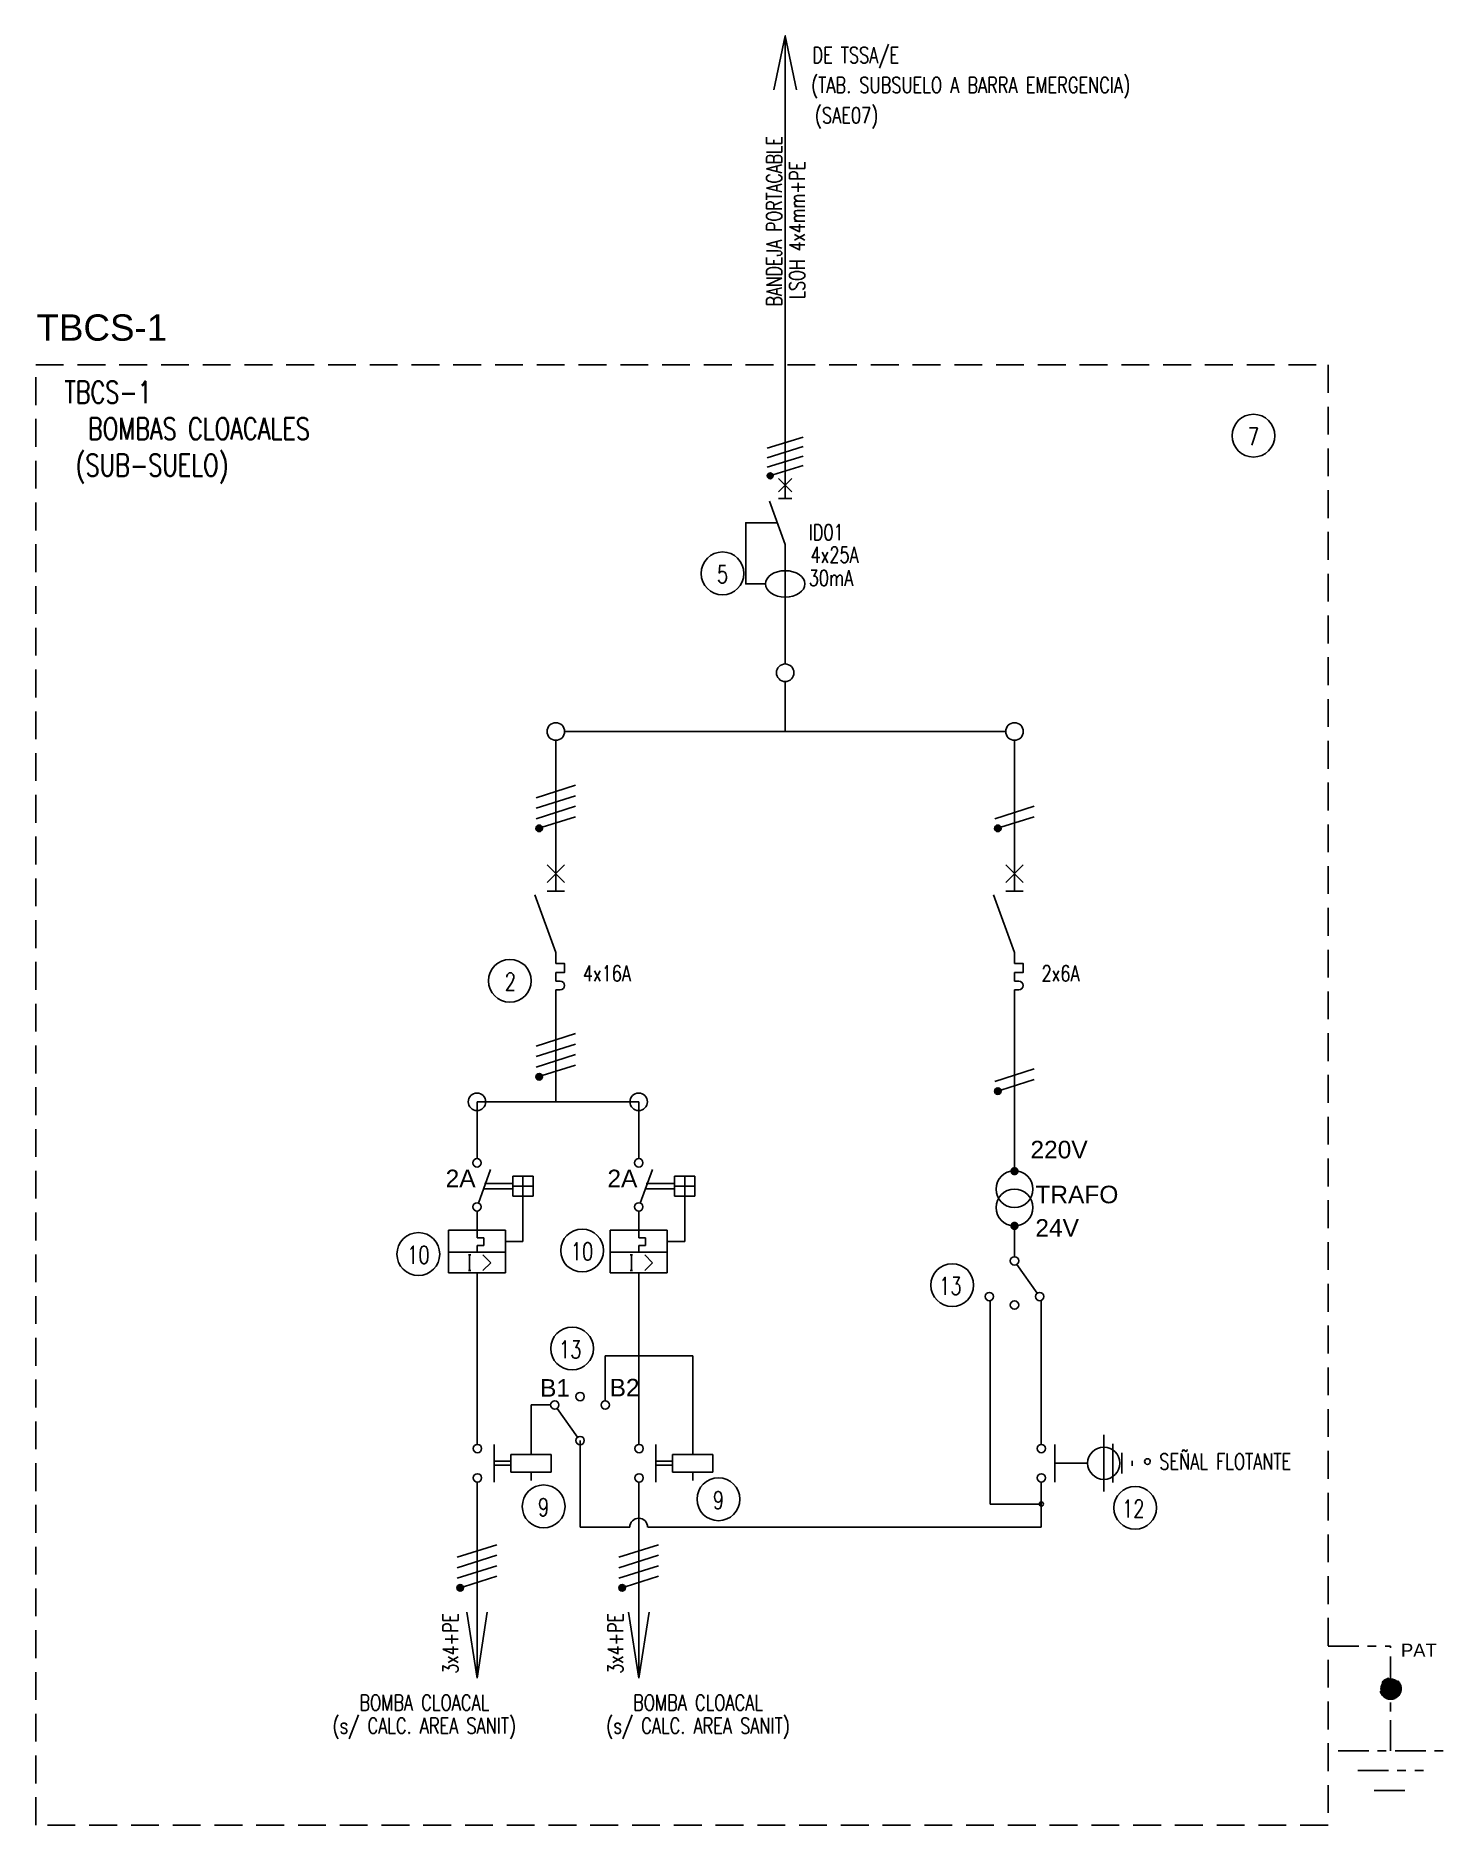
# Model space of a CAD drawing. Extents: x 3578.3 to 3594.3, y 1260.5 to 1280.9.
import ezdxf
from ezdxf.enums import TextEntityAlignment as Align

# ---------------------------------------------------------------- set-up
doc = ezdxf.new("R2010")
doc.units = 0
doc.linetypes.add('OCJ-ESQUEMAS UNIFILARES-CORREGIDOS IDO-REV.br$0$DASHED', pattern=[19.05, 12.7, -6.35])
doc.linetypes.add('OCJ-ESQUEMAS UNIFILARES-CORREGIDOS IDO-REV.br$0$EJE_5', pattern=[7.1, 5, -1, 0.1, -1])
for name, color, linetype in [('OCJ-ESQUEMAS UNIFILARES-CORREGIDOS IDO-REV.br$0$00-IE-CABLES', 10, 'Continuous'), ('OCJ-ESQUEMAS UNIFILARES-CORREGIDOS IDO-REV.br$0$01-ELE-APARATOS', 170, 'Continuous'), ('OCJ-ESQUEMAS UNIFILARES-CORREGIDOS IDO-REV.br$0$ELECTRIC', 4, 'Continuous'), ('OCJ-ESQUEMAS UNIFILARES-CORREGIDOS IDO-REV.br$0$PAT', 80, 'Continuous'), ('OCJ-ESQUEMAS UNIFILARES-CORREGIDOS IDO-REV.br$0$TEXTO', 7, 'Continuous')]:
    doc.layers.add(name, color=color, linetype=linetype)
doc.styles.add('OCJ-ESQUEMAS UNIFILARES-CORREGIDOS IDO-REV.br$0$ARIAL', font='Arial.ttf', dxfattribs={"height": 0.2})
doc.styles.add('OCJ-ESQUEMAS UNIFILARES-CORREGIDOS IDO-REV.br$0$Electricidad', font='ROMANS.SHX', dxfattribs={"width": 0.75, "height": 0.175})

# ---------------------------------------------------------------- blocks, each defined once
blk = doc.blocks.new('OCJ-ESQUEMAS UNIFILARES-CORREGIDOS IDO-REV.br$0$ITM')
at = {"layer": 'OCJ-ESQUEMAS UNIFILARES-CORREGIDOS IDO-REV.br$0$01-ELE-APARATOS'}
for p, q in [((0, 0.225), (0.05, 0.225)), ((0, 0.125), (0.05, 0.125))]:
    blk.add_line(p, q, dxfattribs=at)
for points in [[(0, 1.65), (0, 1.25)], [(-0.1, 1.55), (0.1, 1.35)], [(-0.1, 1.35), (0.1, 1.55)], [(-0.1, 1.25), (0.1, 1.25)], [(0, 0.55), (-0.239, 1.208)], [(0, 0.425), (0, 0.55)], [(0, 0.325), (0.1, 0.325), (0.1, 0.425), (0, 0.425)], [(0, 0.225), (0, 0.325)], [(0, 0), (0, 0.125)]]:
    blk.add_lwpolyline(points, dxfattribs=at)
blk.add_arc((0.05, 0.175), 0.05, 270, 90, dxfattribs=at)
blk = doc.blocks.new('OCJ-ESQUEMAS UNIFILARES-CORREGIDOS IDO-REV.br$0$DISYUNTOR')
at = {"layer": 'OCJ-ESQUEMAS UNIFILARES-CORREGIDOS IDO-REV.br$0$01-ELE-APARATOS'}
for points in [[(0, 1.65), (0, 1.35)], [(-0.075, 1.575), (0.075, 1.425)], [(-0.075, 1.425), (0.075, 1.575)], [(0, 0.825), (-0.18, 1.318)], [(-0.075, 1.35), (0.075, 1.35)], [(-0.09, 1.072), (-0.45, 1.072), (-0.45, 0.375), (-0.225, 0.375)], [(0, 0), (0, 0.825)]]:
    blk.add_lwpolyline(points, dxfattribs=at)
blk.add_ellipse((0, 0.375), major_axis=(0.225, 0), ratio=0.670814, dxfattribs=at)
blk = doc.blocks.new('OCJ-ESQUEMAS UNIFILARES-CORREGIDOS IDO-REV.br$0$AI11')
for p, q in [((-0.09045, -0.09045), (-0.09045, 0.09045)), ((0.09045, 0.09045), (-0.09045, 0.09045)), ((0.09045, 0), (-0.09045, 0)), ((0, 0.09045), (0, -0.09045)), ((0.09045, 0.09045), (0.09045, -0.09045)), ((0.09045, -0.09045), (-0.09045, -0.09045))]:
    blk.add_line(p, q)

msp = doc.modelspace()

# ---------------------------------------------------------------- hatches: boundary and pattern name
at = {"layer": 'OCJ-ESQUEMAS UNIFILARES-CORREGIDOS IDO-REV.br$0$00-IE-CABLES'}
for points in [[(3586.644, 1275.86, 1), (3586.699, 1275.9, 1)], [(3584.006, 1271.839, 1), (3584.067, 1271.884, 1)], [(3589.238, 1271.839, 1), (3589.298, 1271.884, 1)], [(3584.006, 1269.007, 1), (3584.067, 1269.051, 1)], [(3589.237, 1268.843, 1), (3589.298, 1268.887, 1)], [(3583.107, 1263.179, 1), (3583.168, 1263.223, 1)], [(3584.952, 1263.179, 1), (3585.012, 1263.223, 1)]]:
    msp.add_hatch(color=256, dxfattribs=at).paths.add_polyline_path(points)
at = {"layer": 'OCJ-ESQUEMAS UNIFILARES-CORREGIDOS IDO-REV.br$0$PAT', "linetype": 'OCJ-ESQUEMAS UNIFILARES-CORREGIDOS IDO-REV.br$0$EJE_5', "ltscale": 0.07}
h = msp.add_hatch(color=256, dxfattribs=at)
h.paths.add_polyline_path([(3593.868, 1262.051), (3593.628, 1262.051, -1)])
h.paths.add_polyline_path([(3593.628, 1262.051), (3593.748, 1262.051), (3593.748, 1261.931, -0.414214)])
h.paths.add_polyline_path([(3593.748, 1262.051), (3593.868, 1262.051, -0.414214), (3593.748, 1261.931)])

# ---------------------------------------------------------------- linework, layer by layer
for p, q in [((3583.483, 1267.972), (3583.344, 1267.589)), ((3585.328, 1267.972), (3585.189, 1267.589)), ((3583.414, 1267.812), (3583.736, 1267.812)), ((3583.414, 1267.749), (3583.736, 1267.749)), ((3583.852, 1267.665), (3583.852, 1267.149)), ((3585.258, 1267.812), (3585.581, 1267.812)), ((3585.258, 1267.749), (3585.581, 1267.749)), ((3585.697, 1267.665), (3585.697, 1267.149)), ((3583.653, 1267.278), (3583.002, 1267.278)), ((3583.002, 1267.278), (3583.002, 1266.791)), ((3583.328, 1267.269), (3583.328, 1267.193)), ((3583.653, 1266.791), (3583.653, 1267.278)), ((3585.498, 1267.278), (3584.847, 1267.278)), ((3584.847, 1267.278), (3584.847, 1266.791)), ((3585.172, 1267.269), (3585.172, 1267.193)), ((3585.498, 1266.791), (3585.498, 1267.278)), ((3583.002, 1267.03), (3583.653, 1267.03)), ((3583.328, 1267.193), (3583.404, 1267.193)), ((3583.404, 1267.106), (3583.328, 1267.106)), ((3583.328, 1267.106), (3583.328, 1267.03)), ((3583.404, 1267.193), (3583.404, 1267.106)), ((3583.653, 1267.149), (3583.852, 1267.149)), ((3584.847, 1267.03), (3585.498, 1267.03)), ((3585.172, 1267.193), (3585.249, 1267.193)), ((3585.249, 1267.106), (3585.172, 1267.106)), ((3585.172, 1267.106), (3585.172, 1267.03)), ((3585.249, 1267.193), (3585.249, 1267.106)), ((3585.498, 1267.149), (3585.697, 1267.149)), ((3583.232, 1266.997), (3583.244, 1266.997)), ((3583.256, 1266.997), (3583.244, 1266.997)), ((3583.244, 1266.997), (3583.244, 1266.819)), ((3583.395, 1266.997), (3583.485, 1266.908)), ((3583.395, 1266.819), (3583.485, 1266.908)), ((3585.076, 1266.997), (3585.088, 1266.997)), ((3585.1, 1266.997), (3585.088, 1266.997)), ((3585.088, 1266.997), (3585.088, 1266.819)), ((3585.24, 1266.997), (3585.329, 1266.908)), ((3585.24, 1266.819), (3585.329, 1266.908)), ((3589.486, 1266.889), (3589.718, 1266.561)), ((3583.002, 1266.791), (3583.653, 1266.791)), ((3583.232, 1266.819), (3583.244, 1266.819)), ((3583.244, 1266.819), (3583.256, 1266.819)), ((3584.847, 1266.791), (3585.498, 1266.791)), ((3585.076, 1266.819), (3585.088, 1266.819)), ((3585.088, 1266.819), (3585.1, 1266.819)), ((3584.475, 1264.919), (3584.243, 1265.247)), ((3583.523, 1264.406, -16.249), (3583.523, 1264.837, -16.249)), ((3583.944, 1264.722, -16.249), (3583.944, 1264.818, -16.249)), ((3585.368, 1264.406, -16.249), (3585.368, 1264.837, -16.249)), ((3585.789, 1264.722, -16.249), (3585.789, 1264.818, -16.249)), ((3589.919, 1264.406), (3589.919, 1264.837)), ((3590.476, 1264.945), (3590.476, 1264.299)), ((3590.578, 1264.842), (3590.578, 1264.401)), ((3583.714, 1264.646, -16.249), (3583.523, 1264.646, -16.249)), ((3583.714, 1264.598, -16.249), (3583.523, 1264.598, -16.249)), ((3583.714, 1264.521, -16.249), (3583.714, 1264.722, -16.249)), ((3583.714, 1264.722, -16.249), (3584.174, 1264.722, -16.249)), ((3584.174, 1264.722, -16.249), (3584.174, 1264.521, -16.249)), ((3585.559, 1264.646, -16.249), (3585.368, 1264.646, -16.249)), ((3585.559, 1264.598, -16.249), (3585.368, 1264.598, -16.249)), ((3585.559, 1264.521, -16.249), (3585.559, 1264.722, -16.249)), ((3585.559, 1264.722, -16.249), (3586.018, 1264.722, -16.249)), ((3586.018, 1264.722, -16.249), (3586.018, 1264.521, -16.249)), ((3590.292, 1264.622), (3589.919, 1264.622)), ((3590.681, 1264.739), (3590.681, 1264.504)), ((3590.681, 1264.739), (3590.681, 1264.504)), ((3590.8, 1264.651), (3590.8, 1264.592)), ((3584.174, 1264.521, -16.249), (3583.714, 1264.521, -16.249)), ((3583.944, 1264.425, -16.249), (3583.944, 1264.521, -16.249)), ((3586.018, 1264.521, -16.249), (3585.559, 1264.521, -16.249)), ((3585.789, 1264.425, -16.249), (3585.789, 1264.521, -16.249))]:
    msp.add_line(p, q)
at = {"linetype": 'Continuous'}
for p, q in [((3583.328, 1267.497), (3583.328, 1267.283)), ((3585.172, 1267.497), (3585.172, 1267.283)), ((3584.79, 1265.334), (3584.79, 1265.847)), ((3584.79, 1265.847), (3585.789, 1265.847)), ((3585.789, 1264.818), (3585.789, 1265.847))]:
    msp.add_line(p, q, dxfattribs=at)
at = {"const_width": 0.0478}
for points in [[(3589.434, 1267.952, 1), (3589.482, 1267.952, 1)], [(3589.434, 1267.328, 1), (3589.482, 1267.328, 1)]]:
    msp.add_lwpolyline(points, format="xyb", close=True, dxfattribs=at)
for centre, radius in [((3589.458, 1267.748), 0.21), ((3589.458, 1267.537), 0.21), ((3590.476, 1264.622), 0.184)]:
    msp.add_circle(centre, radius)
for centre, radius, start, end in [((3583.328, 1268.047), 0.0478, 90, 270), ((3583.328, 1268.047), 0.0478, 270, 90), ((3585.172, 1268.047), 0.0478, 90, 270), ((3585.172, 1268.047), 0.0478, 270, 90), ((3583.328, 1267.545), 0.0478, 90, 270), ((3583.328, 1267.545), 0.0478, 270, 90), ((3585.172, 1267.545), 0.0478, 90, 270), ((3585.172, 1267.545), 0.0478, 270, 90), ((3589.458, 1266.929), 0.0478, 0, 180), ((3589.458, 1266.929), 0.0478, 180, 0), ((3589.171, 1266.522), 0.0478, 0, 180), ((3589.171, 1266.522), 0.0478, 180, 0), ((3589.458, 1266.426), 0.0478, 0, 180), ((3589.458, 1266.426), 0.0478, 180, 0), ((3589.745, 1266.522), 0.0478, 0, 180), ((3589.745, 1266.522), 0.0478, 180, 0), ((3584.503, 1265.382), 0.0478, 0, 180), ((3584.215, 1265.286), 0.0478, 0, 180), ((3584.215, 1265.286), 0.0478, 180, 0), ((3584.503, 1265.382), 0.0478, 180, 0), ((3584.79, 1265.286), 0.0478, 0, 180), ((3584.79, 1265.286), 0.0478, 180, 0), ((3583.332, 1264.789, -16.249), 0.0478, 0, 180), ((3583.332, 1264.789, -16.249), 0.0478, 180, 0), ((3584.503, 1264.88), 0.0478, 0, 180), ((3584.503, 1264.88), 0.0478, 180, 0), ((3585.176, 1264.789, -16.249), 0.0478, 0, 180), ((3585.176, 1264.789, -16.249), 0.0478, 180, 0), ((3589.764, 1264.789), 0.0478, 0, 180), ((3589.764, 1264.789), 0.0478, 180, 0), ((3590.974, 1264.641), 0.0321, 0, 359), ((3583.332, 1264.454, -16.249), 0.0478, 0, 180), ((3583.332, 1264.454, -16.249), 0.0478, 180, 0), ((3585.176, 1264.454, -16.249), 0.0478, 0, 180), ((3585.176, 1264.454, -16.249), 0.0478, 180, 0), ((3589.764, 1264.454), 0.0478, 0, 180), ((3589.764, 1264.454), 0.0478, 180, 0)]:
    msp.add_arc(centre, radius, start, end)
at = {"layer": 'OCJ-ESQUEMAS UNIFILARES-CORREGIDOS IDO-REV.br$0$00-IE-CABLES'}
for p, q in [((3584.227, 1271.544), (3584.227, 1272.865)), ((3589.458, 1271.544), (3589.458, 1272.865)), ((3583.328, 1268.743), (3583.328, 1268.095)), ((3585.172, 1268.743), (3583.328, 1268.743)), ((3585.172, 1268.743), (3585.172, 1268.095)), ((3589.458, 1267.328), (3589.458, 1266.984)), ((3583.328, 1266.791), (3583.328, 1264.837)), ((3585.172, 1266.791), (3585.172, 1264.837)), ((3589.181, 1264.155), (3589.181, 1266.475)), ((3589.764, 1266.478), (3589.764, 1264.837)), ((3583.944, 1264.818), (3583.944, 1265.286)), ((3584.168, 1265.286), (3583.944, 1265.286)), ((3584.503, 1264.88), (3584.503, 1263.893)), ((3583.328, 1262.172), (3583.328, 1264.406)), ((3585.172, 1262.172), (3585.172, 1264.406)), ((3589.764, 1264.406), (3589.764, 1263.893)), ((3589.181, 1264.155), (3589.764, 1264.155)), ((3585.07, 1263.893), (3584.503, 1263.893)), ((3589.764, 1263.893), (3585.275, 1263.893)), ((3583.328, 1262.172), (3583.21, 1262.922)), ((3583.328, 1262.172), (3583.445, 1262.922)), ((3585.172, 1262.172), (3585.055, 1262.922)), ((3585.172, 1262.172), (3585.29, 1262.922))]:
    msp.add_line(p, q, dxfattribs=at)
for points in [[(3586.712, 1280.28), (3586.843, 1280.898), (3586.973, 1280.28)], [(3586.843, 1280.898), (3586.843, 1275.887)], [(3586.639, 1276.194), (3587.046, 1276.322)], [(3586.639, 1276.086), (3587.046, 1276.214)], [(3586.639, 1275.978), (3587.046, 1276.106)], [(3586.703, 1275.89), (3587.046, 1275.998)], [(3586.843, 1274.273), (3586.843, 1273.735)], [(3586.843, 1273.535), (3586.843, 1272.965)], [(3589.358, 1272.965), (3584.327, 1272.965)], [(3584.001, 1272.21), (3584.453, 1272.353)], [(3584.001, 1272.09), (3584.453, 1272.233)], [(3584.001, 1271.97), (3584.453, 1272.113)], [(3584.072, 1271.873), (3584.453, 1271.993)], [(3589.232, 1271.97), (3589.684, 1272.113)], [(3589.304, 1271.873), (3589.684, 1271.993)], [(3584.227, 1269.894), (3584.227, 1268.743)], [(3589.458, 1269.894), (3589.458, 1267.958)], [(3584.001, 1269.378), (3584.453, 1269.521)], [(3584.001, 1269.258), (3584.453, 1269.401)], [(3584.001, 1269.138), (3584.453, 1269.281)], [(3584.072, 1269.041), (3584.453, 1269.161)], [(3589.232, 1268.974), (3589.684, 1269.117)], [(3589.304, 1268.877), (3589.684, 1268.997)], [(3583.102, 1263.55), (3583.554, 1263.693)], [(3583.102, 1263.43), (3583.554, 1263.573)], [(3584.946, 1263.55), (3585.399, 1263.693)], [(3584.946, 1263.43), (3585.399, 1263.573)], [(3583.102, 1263.31), (3583.554, 1263.453)], [(3584.946, 1263.31), (3585.399, 1263.453)], [(3583.173, 1263.213), (3583.554, 1263.333)], [(3585.018, 1263.213), (3585.399, 1263.333)]]:
    msp.add_lwpolyline(points, dxfattribs=at)
msp.add_lwpolyline([(3589.74, 1264.156, 1), (3589.788, 1264.156, 1)], format="xyb", close=True, dxfattribs=at)
for centre, radius in [((3586.671, 1275.88), 0.0338), ((3586.843, 1273.635), 0.1), ((3584.227, 1272.965), 0.1), ((3589.458, 1272.965), 0.1), ((3584.037, 1271.861), 0.0375), ((3589.268, 1271.861), 0.0375), ((3584.037, 1269.029), 0.0375), ((3589.268, 1268.865), 0.0375), ((3583.328, 1268.743), 0.1), ((3585.172, 1268.743), 0.1), ((3583.137, 1263.201), 0.0375), ((3584.982, 1263.201), 0.0375)]:
    msp.add_circle(centre, radius, dxfattribs=at)
msp.add_arc((3585.172, 1263.893), 0.102, 0, 180, dxfattribs=at)
at = {"layer": 'OCJ-ESQUEMAS UNIFILARES-CORREGIDOS IDO-REV.br$0$ELECTRIC', "linetype": 'OCJ-ESQUEMAS UNIFILARES-CORREGIDOS IDO-REV.br$0$DASHED', "ltscale": 0.025}
msp.add_lwpolyline([(3578.295, 1277.145), (3593.034, 1277.145), (3593.034, 1260.495), (3578.295, 1260.495)], close=True, dxfattribs=at)
at = {"layer": 'OCJ-ESQUEMAS UNIFILARES-CORREGIDOS IDO-REV.br$0$PAT', "linetype": 'OCJ-ESQUEMAS UNIFILARES-CORREGIDOS IDO-REV.br$0$EJE_5', "ltscale": 0.07}
for p, q in [((3593.034, 1262.537), (3593.748, 1262.537)), ((3593.748, 1262.067), (3593.748, 1262.537)), ((3593.748, 1261.342), (3593.748, 1262.051)), ((3593.148, 1261.342), (3594.348, 1261.342)), ((3593.373, 1261.117), (3594.123, 1261.117)), ((3593.56, 1260.892), (3593.935, 1260.892))]:
    msp.add_line(p, q, dxfattribs=at)
msp.add_circle((3593.748, 1262.051), 0.12, dxfattribs=at)
msp.add_circle((3593.748, 1262.051), 0.12, dxfattribs=at)
at = {"layer": 'OCJ-ESQUEMAS UNIFILARES-CORREGIDOS IDO-REV.br$0$TEXTO'}
for centre in [(3592.183, 1276.338), (3586.128, 1274.768), (3583.703, 1270.123), (3582.659, 1267.007), (3584.526, 1267.047), (3588.748, 1266.653), (3584.412, 1265.93), (3586.081, 1264.211), (3584.088, 1264.13), (3590.834, 1264.113)]:
    msp.add_circle(centre, 0.244, dxfattribs=at)

# ---------------------------------------------------------------- block references
for name, p in [('OCJ-ESQUEMAS UNIFILARES-CORREGIDOS IDO-REV.br$0$DISYUNTOR', (3586.843, 1274.273)), ('OCJ-ESQUEMAS UNIFILARES-CORREGIDOS IDO-REV.br$0$ITM', (3584.227, 1269.894)), ('OCJ-ESQUEMAS UNIFILARES-CORREGIDOS IDO-REV.br$0$ITM', (3589.458, 1269.894))]:
    msp.add_blockref(name, p)
at = {"xscale": 1.275807010144035, "yscale": 1.275807010144035, "zscale": 1.275807010144035}
for p in [(3583.852, 1267.781), (3585.697, 1267.781)]:
    msp.add_blockref('OCJ-ESQUEMAS UNIFILARES-CORREGIDOS IDO-REV.br$0$AI11', p, dxfattribs=at)

# ---------------------------------------------------------------- texts
at = {"style": 'OCJ-ESQUEMAS UNIFILARES-CORREGIDOS IDO-REV.br$0$ARIAL'}
for s, p in [('220V', (3589.64, 1268.098)), ('2A', (3582.97, 1267.769)), ('2A', (3584.815, 1267.769)), ('TRAFO', (3589.696, 1267.586)), ('24V', (3589.696, 1267.205)), ('B1', (3584.047, 1265.381)), ('B2', (3584.84, 1265.384))]:
    msp.add_text(s, height=0.2, dxfattribs=at).set_placement(p)
at = {"layer": 'OCJ-ESQUEMAS UNIFILARES-CORREGIDOS IDO-REV.br$0$TEXTO', "style": 'OCJ-ESQUEMAS UNIFILARES-CORREGIDOS IDO-REV.br$0$Electricidad', "width": 0.75}
for s, height, p in [('DE TSSA/E', 0.18, (3587.153, 1280.587)), ('(TAB. SUBSUELO A BARRA EMERGENCIA)', 0.18, (3587.139, 1280.246)), ('(SAE07)', 0.18, (3587.182, 1279.901)), ('ID01', 0.18, (3587.111, 1275.147)), ('4x25A', 0.18, (3587.132, 1274.89)), ('5', 0.2, (3586.064, 1274.658)), ('30mA', 0.18, (3587.111, 1274.626)), ('4x16A', 0.18, (3584.535, 1270.117)), ('2x6A', 0.18, (3589.767, 1270.117)), ('13', 0.2, (3588.598, 1266.543)), ('13', 0.2, (3584.262, 1265.819)), ('SEÑAL FLOTANTE', 0.18, (3591.11, 1264.551)), ('12', 0.2, (3590.684, 1264.003))]:
    msp.add_text(s, height=height, dxfattribs=at).set_placement(p)
for s, p in [('BANDEJA PORTACABLE', (3586.804, 1278.782)), ('LSOH 4x4mm+PE', (3587.066, 1278.681)), ('3x4+PE', (3583.114, 1262.568)), ('3x4+PE', (3584.993, 1262.568))]:
    msp.add_text(s, height=0.175, rotation=90, dxfattribs=at).set_placement(p, align=Align.CENTER)
at = {"layer": 'OCJ-ESQUEMAS UNIFILARES-CORREGIDOS IDO-REV.br$0$TEXTO', "style": 'OCJ-ESQUEMAS UNIFILARES-CORREGIDOS IDO-REV.br$0$ARIAL'}
msp.add_text('TBCS-1', height=0.3, dxfattribs=at).set_placement((3579.794, 1277.421), align=Align.RIGHT)
at = {"layer": 'OCJ-ESQUEMAS UNIFILARES-CORREGIDOS IDO-REV.br$0$TEXTO', "style": 'OCJ-ESQUEMAS UNIFILARES-CORREGIDOS IDO-REV.br$0$Electricidad', "width": 0.75}
for s, p in [('TBCS-1', (3579.619, 1276.709)), ('BOMBAS CLOACALES', (3581.422, 1276.293)), ('(SUB-SUELO)', (3580.494, 1275.877))]:
    msp.add_text(s, height=0.25, dxfattribs=at).set_placement(p, align=Align.RIGHT)
for s, height, p in [('7', 0.2, (3592.183, 1276.228)), ('2', 0.2, (3583.708, 1270.013)), ('10', 0.2, (3582.659, 1266.897)), ('10', 0.2, (3584.526, 1266.937)), ('9', 0.2, (3584.087, 1264.02)), ('9', 0.2, (3586.081, 1264.101)), ('BOMBA CLOACAL', 0.18, (3582.727, 1261.803)), ('BOMBA CLOACAL', 0.18, (3585.849, 1261.803)), ('(s/ CALC. AREA SANIT)', 0.18, (3582.727, 1261.539)), ('(s/ CALC. AREA SANIT)', 0.18, (3585.849, 1261.539))]:
    msp.add_text(s, height=height, dxfattribs=at).set_placement(p, align=Align.CENTER)
at = {"layer": 'OCJ-ESQUEMAS UNIFILARES-CORREGIDOS IDO-REV.br$0$TEXTO', "style": 'OCJ-ESQUEMAS UNIFILARES-CORREGIDOS IDO-REV.br$0$ARIAL'}
msp.add_text('PAT', height=0.15, dxfattribs=at).set_placement((3593.866, 1262.415))

doc.saveas('drawing.dxf')
